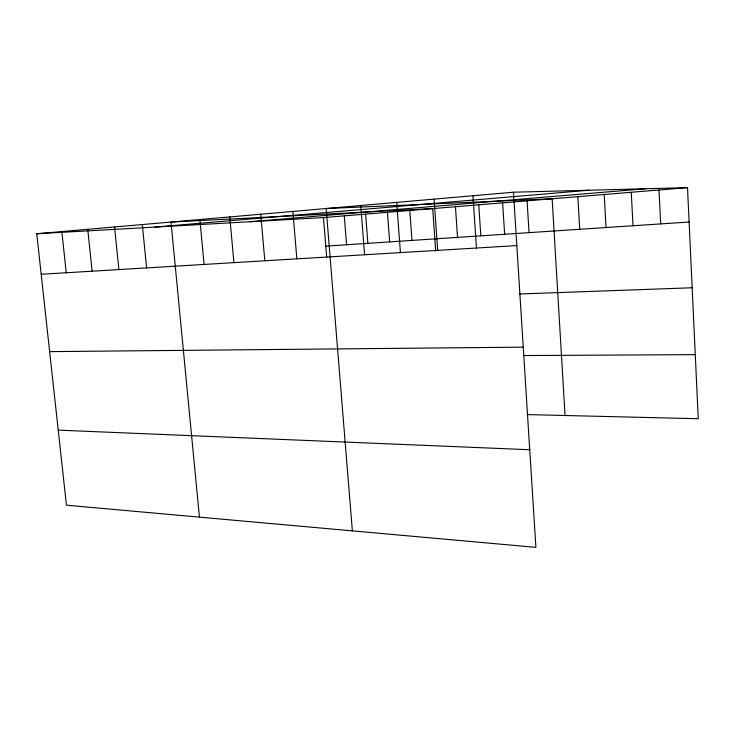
<?xml version="1.0" encoding="UTF-8"?>
<svg xmlns="http://www.w3.org/2000/svg" width="735" height="735" viewBox="0 0 735 735"><rect width="100%" height="100%" fill="white"/><g stroke="black" fill="none" stroke-linecap="round" stroke-linejoin="round"><path stroke-width="1.1" d="M513.453 192.212L535.898 547.354L66.435 505.193L36.75 233.748L513.453 192.212L687.51 187.645L698.25 418.72L527.179 414.595M154.92 227.087L588.983 190.227M249.753 221.74L645.67 188.739M36.75 233.748L323.446 217.588L687.51 187.645M325.77 246.133L689.108 222.016M41.178 274.265L516.824 245.591M519.553 293.982L692.159 287.762M49.64 351.624L523.246 347.159M523.449 355.547L695.273 354.637M58.221 430.131L529.724 449.737M61.832 231.562L66.233 272.758M87.75 229.302L92.123 271.197M114.559 226.968L118.895 269.58M142.296 224.552L146.596 267.917M199.442 517.137L171.016 222.053L432.685 208.602L435.717 251.195M199.883 219.535L204.082 264.444M229.77 216.926L233.914 262.652M260.741 214.234L264.82 260.787M292.852 211.432L296.857 258.858M352.368 530.872L326.165 208.529L552.15 198.781L565.05 415.514M323.446 217.588L326.707 257.553M344.283 215.879L346.58 244.746M365.607 214.124L367.877 243.34M360.756 205.515L364.597 254.769M387.446 212.323L389.669 241.888M396.698 202.382L400.437 252.61M409.79 210.486L411.986 240.409M434.063 199.13L437.692 250.369M455.443 206.728L457.556 237.387M472.954 195.74L476.464 248.026M478.751 204.817L480.819 235.843M502.621 202.851L504.642 234.263M527.078 200.839L529.053 232.637M577.857 196.668L579.713 229.283M604.216 194.499L606.017 227.538M631.264 192.276L633 225.746M659.019 189.988L660.682 223.909"/></g></svg>
